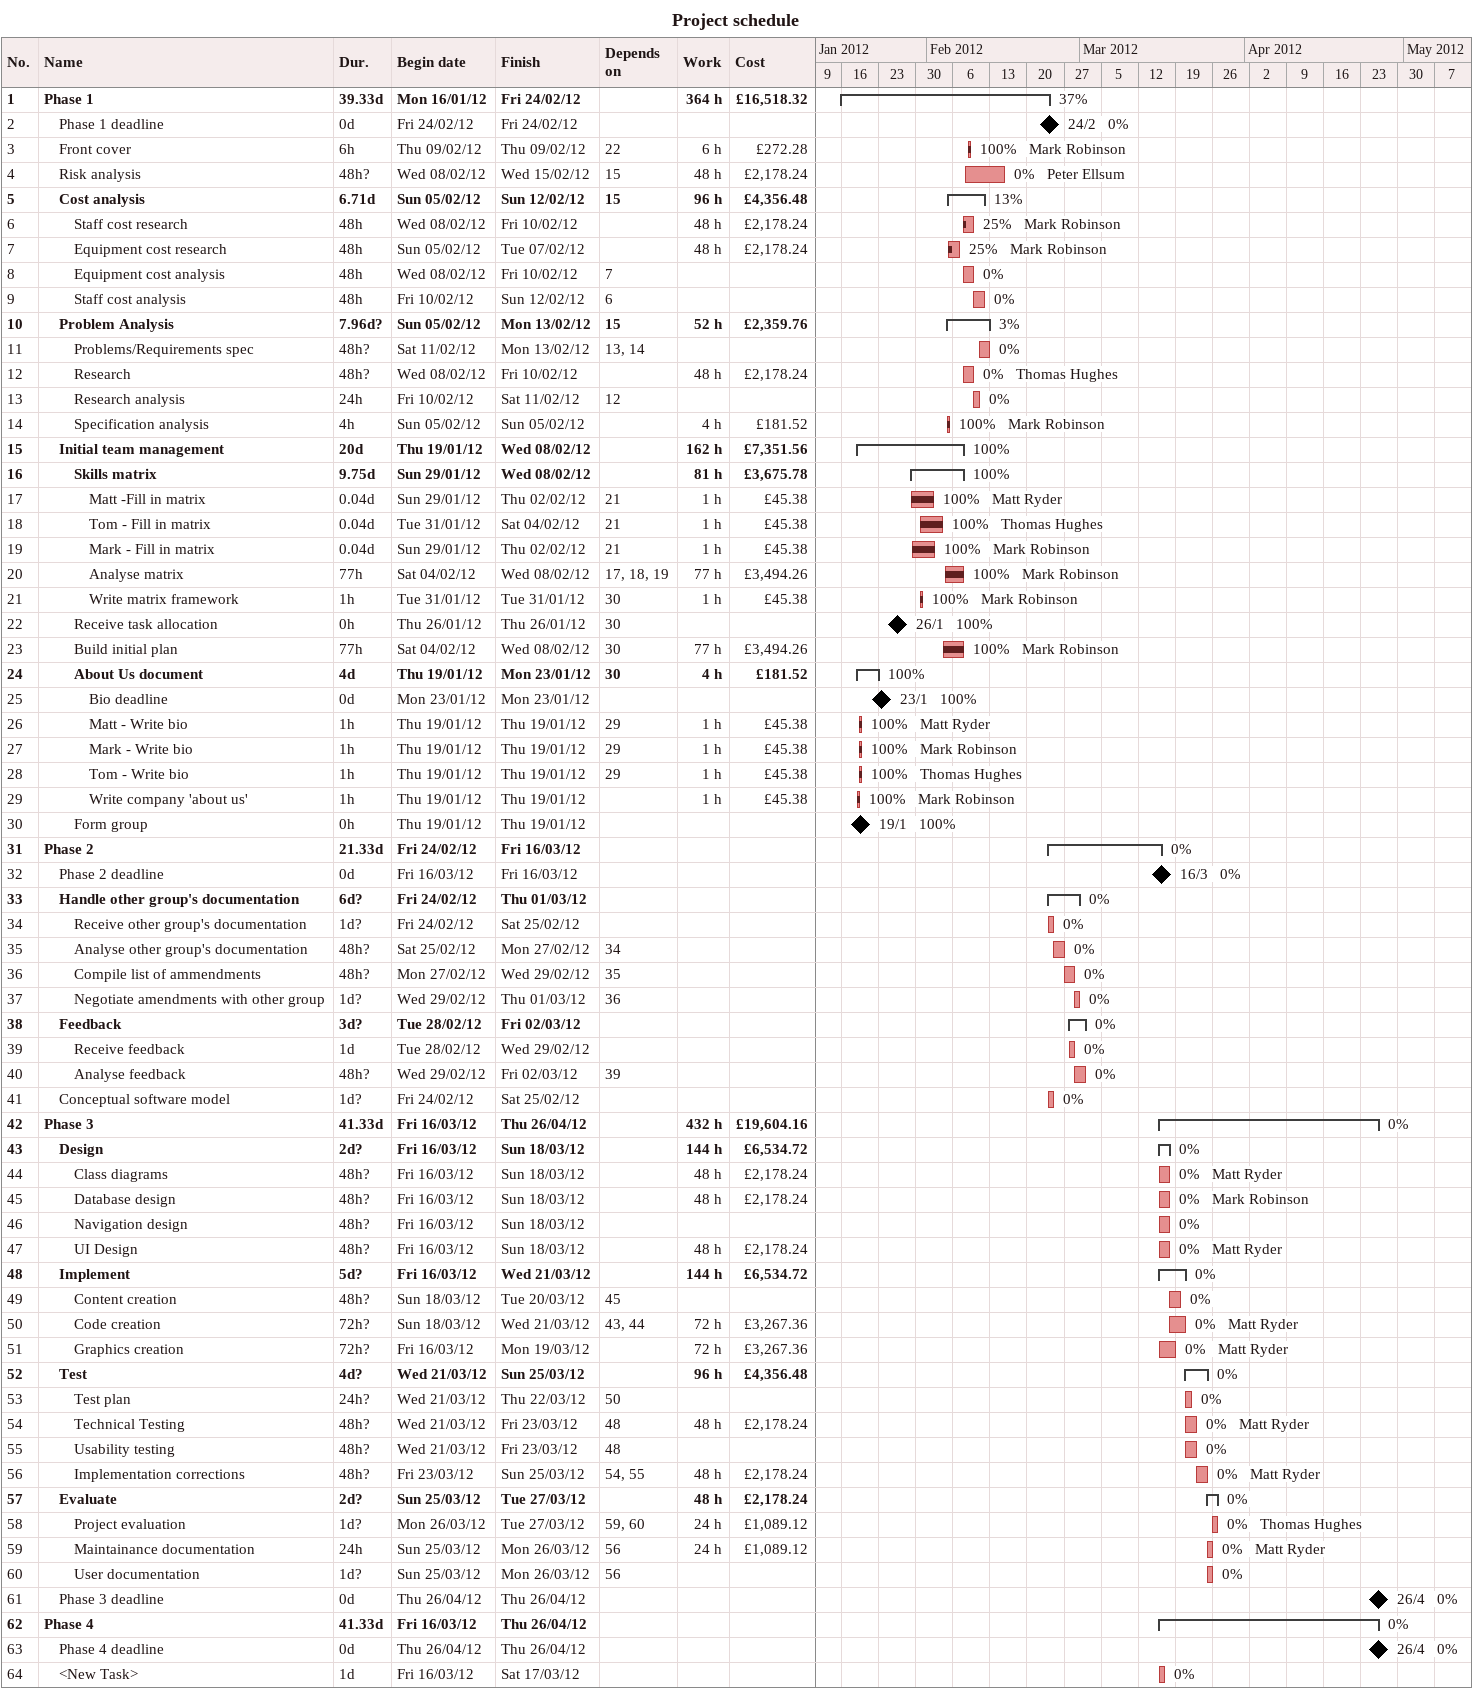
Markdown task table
Project schedule

| ID | Level | Task | Duration | Start | Finish | Predecessors | Resources | % complete | Work (h) | Cost (£) |
|---|---|---|---|---|---|---|---|---|---|---|
| 1 | 1 | **Phase 1** | 39.33d | 2012-01-16 | 2012-02-24 |  |  | 37 | 364 | 16518.32 |
| 2 | 2 | Phase 1 deadline | 0d | 2012-02-24 | 2012-02-24 |  |  | 0 |  |  |
| 3 | 2 | Front cover | 6h | 2012-02-09 | 2012-02-09 | 22 | Mark Robinson | 100 | 6 | 272.28 |
| 4 | 2 | Risk analysis | 48h? | 2012-02-08 | 2012-02-15 | 15 | Peter Ellsum | 0 | 48 | 2178.24 |
| 5 | 2 | **Cost analysis** | 6.71d | 2012-02-05 | 2012-02-12 | 15 |  | 13 | 96 | 4356.48 |
| 6 | 3 | Staff cost research | 48h | 2012-02-08 | 2012-02-10 |  | Mark Robinson | 25 | 48 | 2178.24 |
| 7 | 3 | Equipment cost research | 48h | 2012-02-05 | 2012-02-07 |  | Mark Robinson | 25 | 48 | 2178.24 |
| 8 | 3 | Equipment cost analysis | 48h | 2012-02-08 | 2012-02-10 | 7 |  | 0 |  |  |
| 9 | 3 | Staff cost analysis | 48h | 2012-02-10 | 2012-02-12 | 6 |  | 0 |  |  |
| 10 | 2 | **Problem Analysis** | 7.96d? | 2012-02-05 | 2012-02-13 | 15 |  | 3 | 52 | 2359.76 |
| 11 | 3 | Problems/Requirements spec | 48h? | 2012-02-11 | 2012-02-13 | 13, 14 |  | 0 |  |  |
| 12 | 3 | Research | 48h? | 2012-02-08 | 2012-02-10 |  | Thomas Hughes | 0 | 48 | 2178.24 |
| 13 | 3 | Research analysis | 24h | 2012-02-10 | 2012-02-11 | 12 |  | 0 |  |  |
| 14 | 3 | Specification analysis | 4h | 2012-02-05 | 2012-02-05 |  | Mark Robinson | 100 | 4 | 181.52 |
| 15 | 2 | **Initial team management** | 20d | 2012-01-19 | 2012-02-08 |  |  | 100 | 162 | 7351.56 |
| 16 | 3 | **Skills matrix** | 9.75d | 2012-01-29 | 2012-02-08 |  |  | 100 | 81 | 3675.78 |
| 17 | 4 | Matt -Fill in matrix | 0.04d | 2012-01-29 | 2012-02-02 | 21 | Matt Ryder | 100 | 1 | 45.38 |
| 18 | 4 | Tom - Fill in matrix | 0.04d | 2012-01-31 | 2012-02-04 | 21 | Thomas Hughes | 100 | 1 | 45.38 |
| 19 | 4 | Mark - Fill in matrix | 0.04d | 2012-01-29 | 2012-02-02 | 21 | Mark Robinson | 100 | 1 | 45.38 |
| 20 | 4 | Analyse matrix | 77h | 2012-02-04 | 2012-02-08 | 17, 18, 19 | Mark Robinson | 100 | 77 | 3494.26 |
| 21 | 4 | Write matrix framework | 1h | 2012-01-31 | 2012-01-31 | 30 | Mark Robinson | 100 | 1 | 45.38 |
| 22 | 3 | Receive task allocation | 0h | 2012-01-26 | 2012-01-26 | 30 |  | 100 |  |  |
| 23 | 3 | Build initial plan | 77h | 2012-02-04 | 2012-02-08 | 30 | Mark Robinson | 100 | 77 | 3494.26 |
| 24 | 3 | **About Us document** | 4d | 2012-01-19 | 2012-01-23 | 30 |  | 100 | 4 | 181.52 |
| 25 | 4 | Bio deadline | 0d | 2012-01-23 | 2012-01-23 |  |  | 100 |  |  |
| 26 | 4 | Matt - Write bio | 1h | 2012-01-19 | 2012-01-19 | 29 | Matt Ryder | 100 | 1 | 45.38 |
| 27 | 4 | Mark - Write bio | 1h | 2012-01-19 | 2012-01-19 | 29 | Mark Robinson | 100 | 1 | 45.38 |
| 28 | 4 | Tom - Write bio | 1h | 2012-01-19 | 2012-01-19 | 29 | Thomas Hughes | 100 | 1 | 45.38 |
| 29 | 4 | Write company 'about us' | 1h | 2012-01-19 | 2012-01-19 |  | Mark Robinson | 100 | 1 | 45.38 |
| 30 | 3 | Form group | 0h | 2012-01-19 | 2012-01-19 |  |  | 100 |  |  |
| 31 | 1 | **Phase 2** | 21.33d | 2012-02-24 | 2012-03-16 |  |  | 0 |  |  |
| 32 | 2 | Phase 2 deadline | 0d | 2012-03-16 | 2012-03-16 |  |  | 0 |  |  |
| 33 | 2 | **Handle other group's documentation** | 6d? | 2012-02-24 | 2012-03-01 |  |  | 0 |  |  |
| 34 | 3 | Receive other group's documentation | 1d? | 2012-02-24 | 2012-02-25 |  |  | 0 |  |  |
| 35 | 3 | Analyse other group's documentation | 48h? | 2012-02-25 | 2012-02-27 | 34 |  | 0 |  |  |
| 36 | 3 | Compile list of ammendments | 48h? | 2012-02-27 | 2012-02-29 | 35 |  | 0 |  |  |
| 37 | 3 | Negotiate amendments with other group | 1d? | 2012-02-29 | 2012-03-01 | 36 |  | 0 |  |  |
| 38 | 2 | **Feedback** | 3d? | 2012-02-28 | 2012-03-02 |  |  | 0 |  |  |
| 39 | 3 | Receive feedback | 1d | 2012-02-28 | 2012-02-29 |  |  | 0 |  |  |
| 40 | 3 | Analyse feedback | 48h? | 2012-02-29 | 2012-03-02 | 39 |  | 0 |  |  |
| 41 | 2 | Conceptual software model | 1d? | 2012-02-24 | 2012-02-25 |  |  | 0 |  |  |
| 42 | 1 | **Phase 3** | 41.33d | 2012-03-16 | 2012-04-26 |  |  | 0 | 432 | 19604.16 |
| 43 | 2 | **Design** | 2d? | 2012-03-16 | 2012-03-18 |  |  | 0 | 144 | 6534.72 |
| 44 | 3 | Class diagrams | 48h? | 2012-03-16 | 2012-03-18 |  | Matt Ryder | 0 | 48 | 2178.24 |
| 45 | 3 | Database design | 48h? | 2012-03-16 | 2012-03-18 |  | Mark Robinson | 0 | 48 | 2178.24 |
| 46 | 3 | Navigation design | 48h? | 2012-03-16 | 2012-03-18 |  |  | 0 |  |  |
| 47 | 3 | UI Design | 48h? | 2012-03-16 | 2012-03-18 |  | Matt Ryder | 0 | 48 | 2178.24 |
| 48 | 2 | **Implement** | 5d? | 2012-03-16 | 2012-03-21 |  |  | 0 | 144 | 6534.72 |
| 49 | 3 | Content creation | 48h? | 2012-03-18 | 2012-03-20 | 45 |  | 0 |  |  |
| 50 | 3 | Code creation | 72h? | 2012-03-18 | 2012-03-21 | 43, 44 | Matt Ryder | 0 | 72 | 3267.36 |
| 51 | 3 | Graphics creation | 72h? | 2012-03-16 | 2012-03-19 |  | Matt Ryder | 0 | 72 | 3267.36 |
| 52 | 2 | **Test** | 4d? | 2012-03-21 | 2012-03-25 |  |  | 0 | 96 | 4356.48 |
| 53 | 3 | Test plan | 24h? | 2012-03-21 | 2012-03-22 | 50 |  | 0 |  |  |
| 54 | 3 | Technical Testing | 48h? | 2012-03-21 | 2012-03-23 | 48 | Matt Ryder | 0 | 48 | 2178.24 |
| 55 | 3 | Usability testing | 48h? | 2012-03-21 | 2012-03-23 | 48 |  | 0 |  |  |
| 56 | 3 | Implementation corrections | 48h? | 2012-03-23 | 2012-03-25 | 54, 55 | Matt Ryder | 0 | 48 | 2178.24 |
| 57 | 2 | **Evaluate** | 2d? | 2012-03-25 | 2012-03-27 |  |  | 0 | 48 | 2178.24 |
| 58 | 3 | Project evaluation | 1d? | 2012-03-26 | 2012-03-27 | 59, 60 | Thomas Hughes | 0 | 24 | 1089.12 |
| 59 | 3 | Maintainance documentation | 24h | 2012-03-25 | 2012-03-26 | 56 | Matt Ryder | 0 | 24 | 1089.12 |
| 60 | 3 | User documentation | 1d? | 2012-03-25 | 2012-03-26 | 56 |  | 0 |  |  |
| 61 | 2 | Phase 3 deadline | 0d | 2012-04-26 | 2012-04-26 |  |  | 0 |  |  |
| 62 | 1 | **Phase 4** | 41.33d | 2012-03-16 | 2012-04-26 |  |  | 0 |  |  |
| 63 | 2 | Phase 4 deadline | 0d | 2012-04-26 | 2012-04-26 |  |  | 0 |  |  |
| 64 | 2 | <New Task> | 1d | 2012-03-16 | 2012-03-17 |  |  | 0 |  |  |
